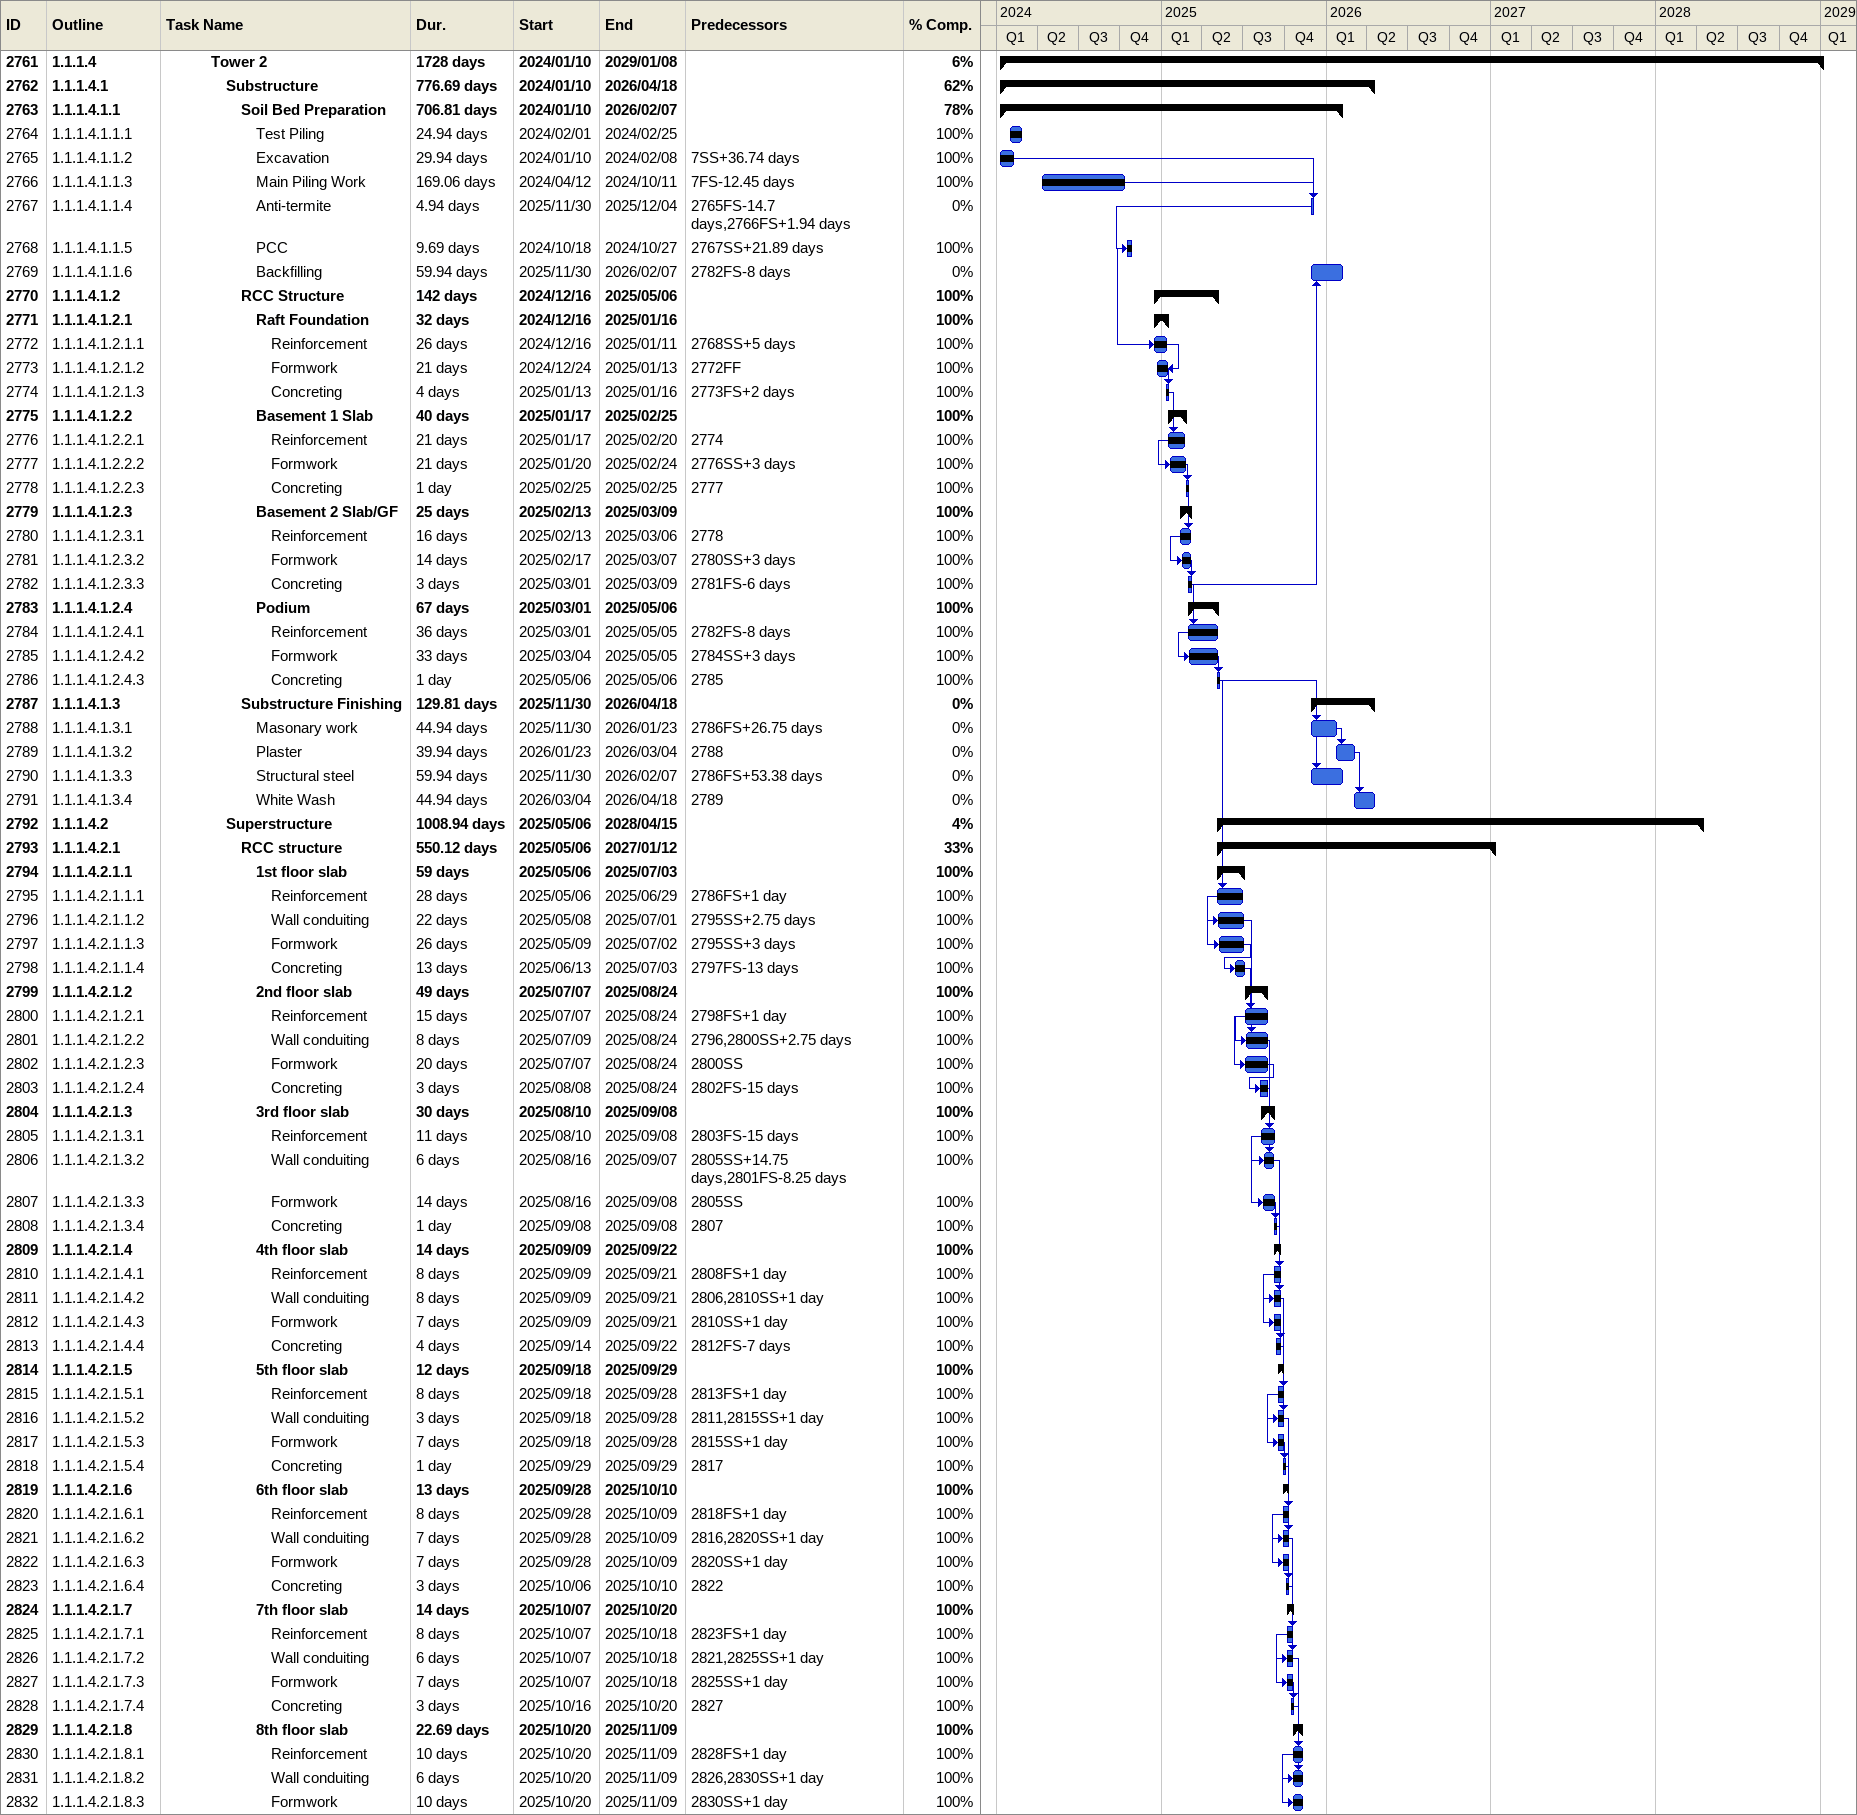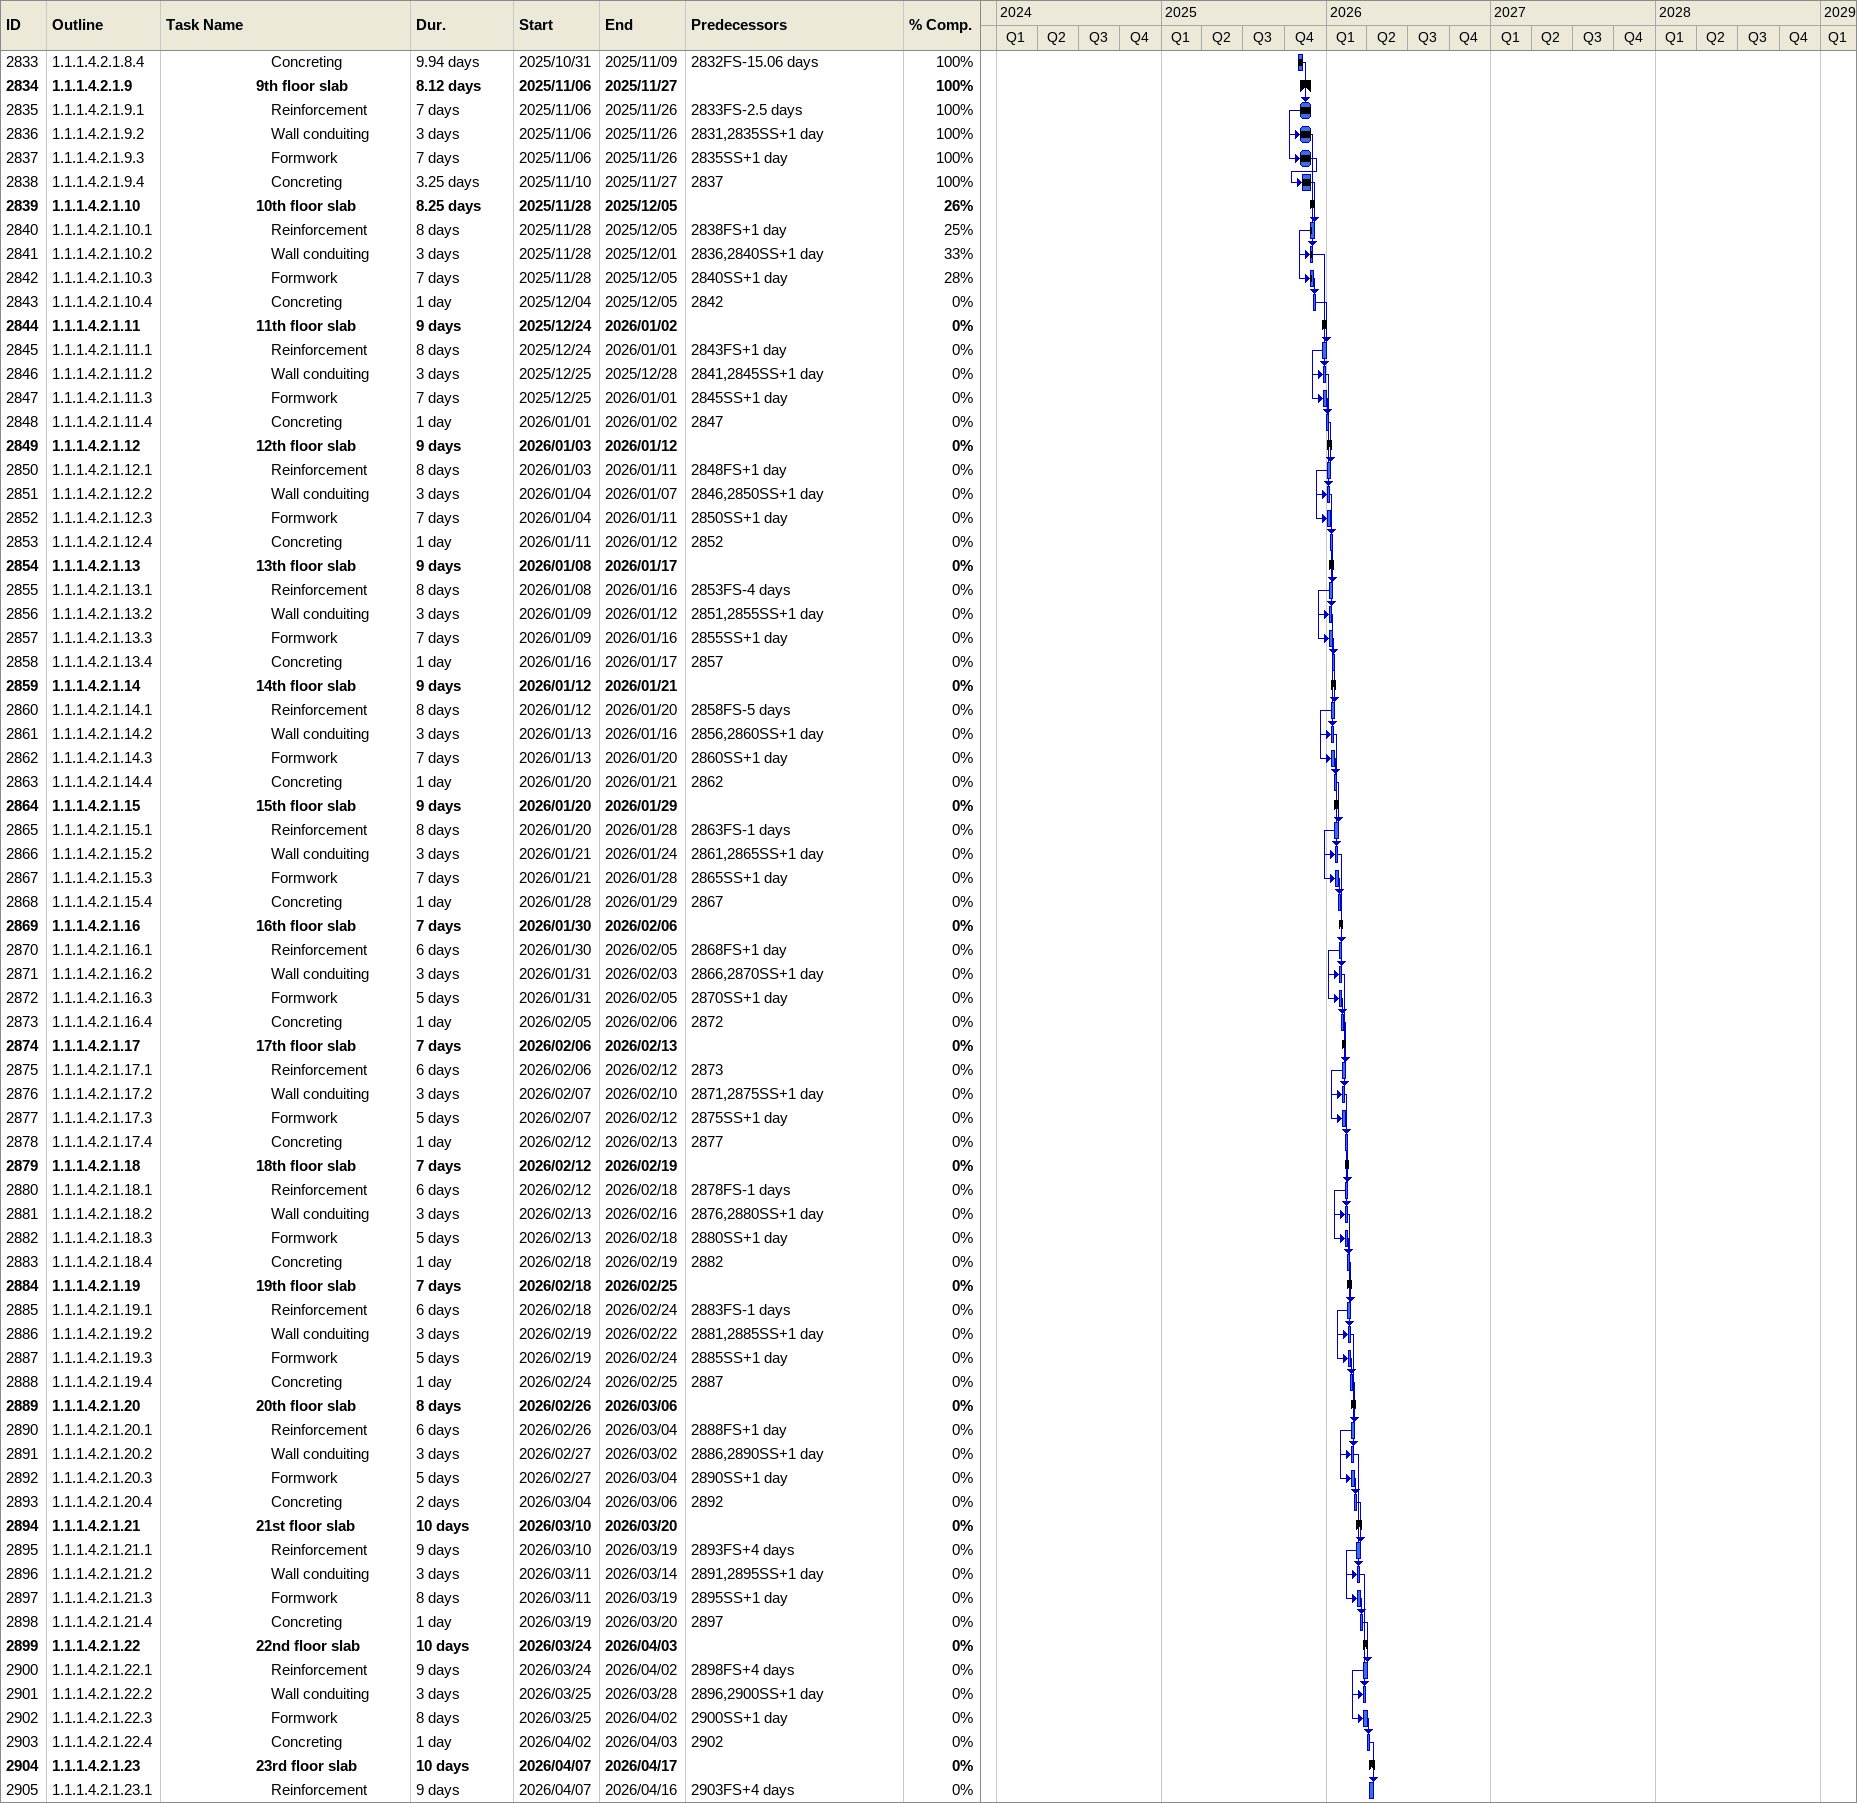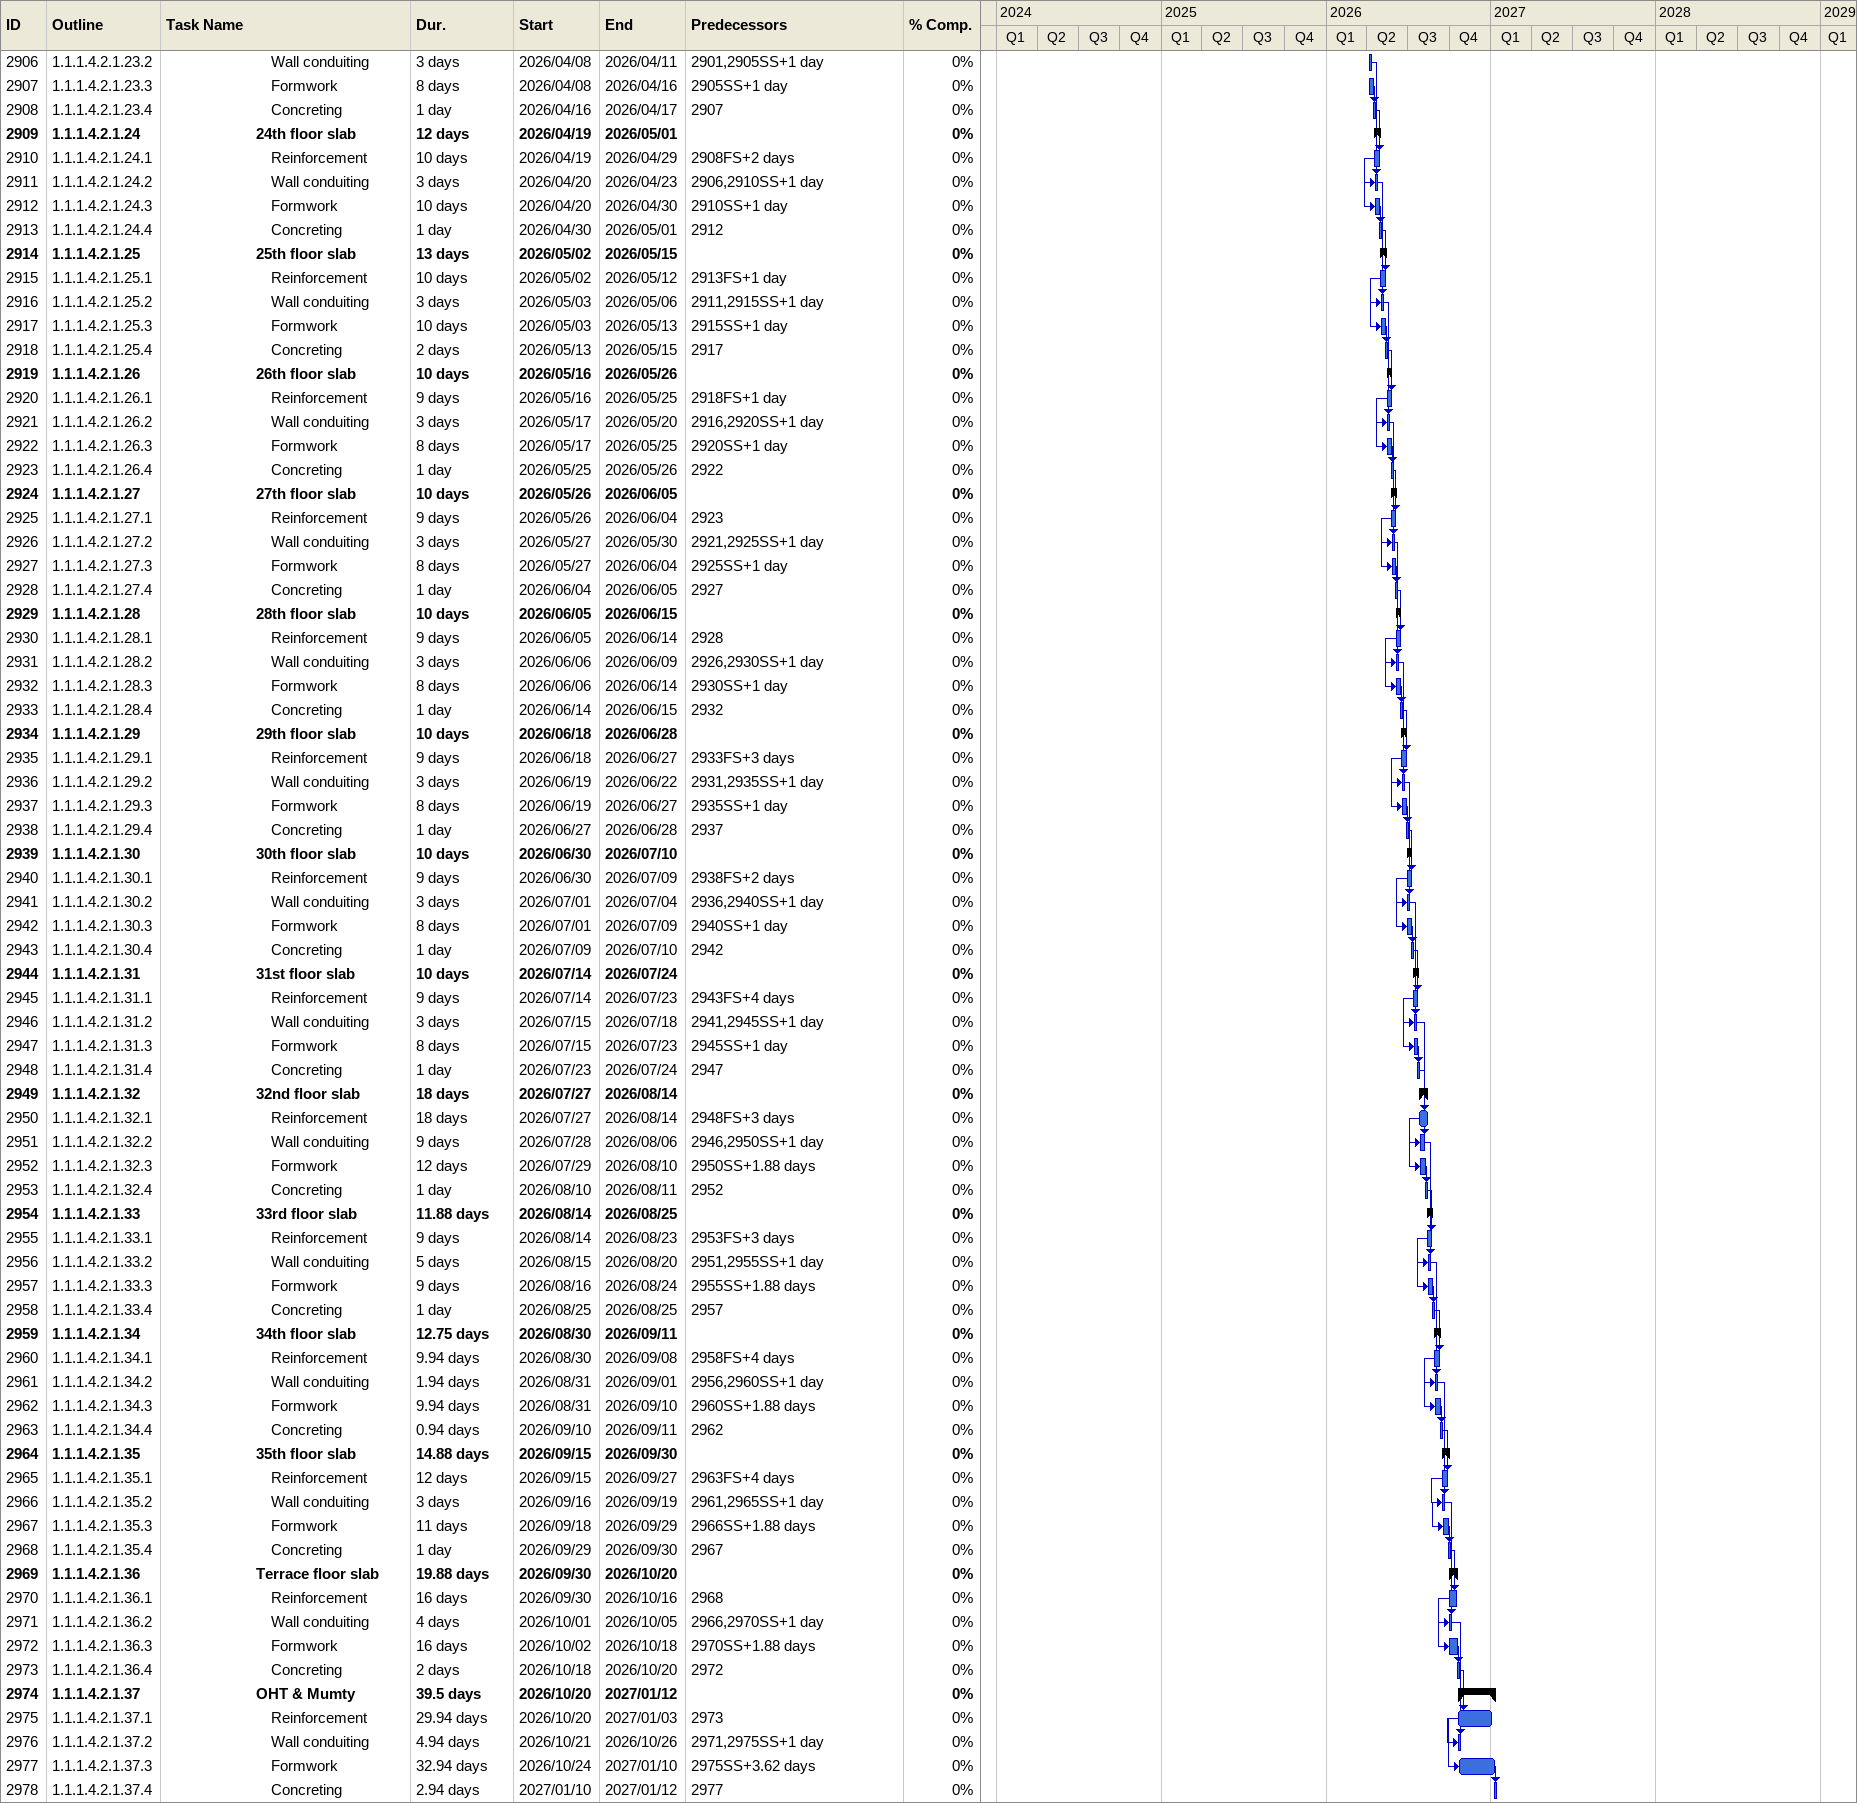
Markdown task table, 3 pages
| ID | WBS | Task | Duration | Start | Finish | Predecessors | % complete |
|---|---|---|---|---|---|---|---|
| 2761 | 1.1.1.4 | **Tower 2** | 1728d | 2024-01-10 | 2029-01-08 |  | 6 |
| 2762 | 1.1.1.4.1 | **Substructure** | 776.69d | 2024-01-10 | 2026-04-18 |  | 62 |
| 2763 | 1.1.1.4.1.1 | **Soil Bed Preparation** | 706.81d | 2024-01-10 | 2026-02-07 |  | 78 |
| 2764 | 1.1.1.4.1.1.1 | Test Piling | 24.94d | 2024-02-01 | 2024-02-25 |  | 100 |
| 2765 | 1.1.1.4.1.1.2 | Excavation | 29.94d | 2024-01-10 | 2024-02-08 | 7SS+36.74d | 100 |
| 2766 | 1.1.1.4.1.1.3 | Main Piling Work | 169.06d | 2024-04-12 | 2024-10-11 | 7FS-12.45d | 100 |
| 2767 | 1.1.1.4.1.1.4 | Anti-termite | 4.94d | 2025-11-30 | 2025-12-04 | 2765FS-14.7d, 2766FS+1.94d | 0 |
| 2768 | 1.1.1.4.1.1.5 | PCC | 9.69d | 2024-10-18 | 2024-10-27 | 2767SS+21.89d | 100 |
| 2769 | 1.1.1.4.1.1.6 | Backfilling | 59.94d | 2025-11-30 | 2026-02-07 | 2782FS-8d | 0 |
| 2770 | 1.1.1.4.1.2 | **RCC Structure** | 142d | 2024-12-16 | 2025-05-06 |  | 100 |
| 2771 | 1.1.1.4.1.2.1 | **Raft Foundation** | 32d | 2024-12-16 | 2025-01-16 |  | 100 |
| 2772 | 1.1.1.4.1.2.1.1 | Reinforcement | 26d | 2024-12-16 | 2025-01-11 | 2768SS+5d | 100 |
| 2773 | 1.1.1.4.1.2.1.2 | Formwork | 21d | 2024-12-24 | 2025-01-13 | 2772FF | 100 |
| 2774 | 1.1.1.4.1.2.1.3 | Concreting | 4d | 2025-01-13 | 2025-01-16 | 2773FS+2d | 100 |
| 2775 | 1.1.1.4.1.2.2 | **Basement 1 Slab** | 40d | 2025-01-17 | 2025-02-25 |  | 100 |
| 2776 | 1.1.1.4.1.2.2.1 | Reinforcement | 21d | 2025-01-17 | 2025-02-20 | 2774 | 100 |
| 2777 | 1.1.1.4.1.2.2.2 | Formwork | 21d | 2025-01-20 | 2025-02-24 | 2776SS+3d | 100 |
| 2778 | 1.1.1.4.1.2.2.3 | Concreting | 1d | 2025-02-25 | 2025-02-25 | 2777 | 100 |
| 2779 | 1.1.1.4.1.2.3 | **Basement 2 Slab/GF** | 25d | 2025-02-13 | 2025-03-09 |  | 100 |
| 2780 | 1.1.1.4.1.2.3.1 | Reinforcement | 16d | 2025-02-13 | 2025-03-06 | 2778 | 100 |
| 2781 | 1.1.1.4.1.2.3.2 | Formwork | 14d | 2025-02-17 | 2025-03-07 | 2780SS+3d | 100 |
| 2782 | 1.1.1.4.1.2.3.3 | Concreting | 3d | 2025-03-01 | 2025-03-09 | 2781FS-6d | 100 |
| 2783 | 1.1.1.4.1.2.4 | **Podium** | 67d | 2025-03-01 | 2025-05-06 |  | 100 |
| 2784 | 1.1.1.4.1.2.4.1 | Reinforcement | 36d | 2025-03-01 | 2025-05-05 | 2782FS-8d | 100 |
| 2785 | 1.1.1.4.1.2.4.2 | Formwork | 33d | 2025-03-04 | 2025-05-05 | 2784SS+3d | 100 |
| 2786 | 1.1.1.4.1.2.4.3 | Concreting | 1d | 2025-05-06 | 2025-05-06 | 2785 | 100 |
| 2787 | 1.1.1.4.1.3 | **Substructure Finishing** | 129.81d | 2025-11-30 | 2026-04-18 |  | 0 |
| 2788 | 1.1.1.4.1.3.1 | Masonary work | 44.94d | 2025-11-30 | 2026-01-23 | 2786FS+26.75d | 0 |
| 2789 | 1.1.1.4.1.3.2 | Plaster | 39.94d | 2026-01-23 | 2026-03-04 | 2788 | 0 |
| 2790 | 1.1.1.4.1.3.3 | Structural steel | 59.94d | 2025-11-30 | 2026-02-07 | 2786FS+53.38d | 0 |
| 2791 | 1.1.1.4.1.3.4 | White Wash | 44.94d | 2026-03-04 | 2026-04-18 | 2789 | 0 |
| 2792 | 1.1.1.4.2 | **Superstructure** | 1008.94d | 2025-05-06 | 2028-04-15 |  | 4 |
| 2793 | 1.1.1.4.2.1 | **RCC structure** | 550.12d | 2025-05-06 | 2027-01-12 |  | 33 |
| 2794 | 1.1.1.4.2.1.1 | **1st floor slab** | 59d | 2025-05-06 | 2025-07-03 |  | 100 |
| 2795 | 1.1.1.4.2.1.1.1 | Reinforcement | 28d | 2025-05-06 | 2025-06-29 | 2786FS+1d | 100 |
| 2796 | 1.1.1.4.2.1.1.2 | Wall conduiting | 22d | 2025-05-08 | 2025-07-01 | 2795SS+2.75d | 100 |
| 2797 | 1.1.1.4.2.1.1.3 | Formwork | 26d | 2025-05-09 | 2025-07-02 | 2795SS+3d | 100 |
| 2798 | 1.1.1.4.2.1.1.4 | Concreting | 13d | 2025-06-13 | 2025-07-03 | 2797FS-13d | 100 |
| 2799 | 1.1.1.4.2.1.2 | **2nd floor slab** | 49d | 2025-07-07 | 2025-08-24 |  | 100 |
| 2800 | 1.1.1.4.2.1.2.1 | Reinforcement | 15d | 2025-07-07 | 2025-08-24 | 2798FS+1d | 100 |
| 2801 | 1.1.1.4.2.1.2.2 | Wall conduiting | 8d | 2025-07-09 | 2025-08-24 | 2796, 2800SS+2.75d | 100 |
| 2802 | 1.1.1.4.2.1.2.3 | Formwork | 20d | 2025-07-07 | 2025-08-24 | 2800SS | 100 |
| 2803 | 1.1.1.4.2.1.2.4 | Concreting | 3d | 2025-08-08 | 2025-08-24 | 2802FS-15d | 100 |
| 2804 | 1.1.1.4.2.1.3 | **3rd floor slab** | 30d | 2025-08-10 | 2025-09-08 |  | 100 |
| 2805 | 1.1.1.4.2.1.3.1 | Reinforcement | 11d | 2025-08-10 | 2025-09-08 | 2803FS-15d | 100 |
| 2806 | 1.1.1.4.2.1.3.2 | Wall conduiting | 6d | 2025-08-16 | 2025-09-07 | 2805SS+14.75d, 2801FS-8.25d | 100 |
| 2807 | 1.1.1.4.2.1.3.3 | Formwork | 14d | 2025-08-16 | 2025-09-08 | 2805SS | 100 |
| 2808 | 1.1.1.4.2.1.3.4 | Concreting | 1d | 2025-09-08 | 2025-09-08 | 2807 | 100 |
| 2809 | 1.1.1.4.2.1.4 | **4th floor slab** | 14d | 2025-09-09 | 2025-09-22 |  | 100 |
| 2810 | 1.1.1.4.2.1.4.1 | Reinforcement | 8d | 2025-09-09 | 2025-09-21 | 2808FS+1d | 100 |
| 2811 | 1.1.1.4.2.1.4.2 | Wall conduiting | 8d | 2025-09-09 | 2025-09-21 | 2806, 2810SS+1d | 100 |
| 2812 | 1.1.1.4.2.1.4.3 | Formwork | 7d | 2025-09-09 | 2025-09-21 | 2810SS+1d | 100 |
| 2813 | 1.1.1.4.2.1.4.4 | Concreting | 4d | 2025-09-14 | 2025-09-22 | 2812FS-7d | 100 |
| 2814 | 1.1.1.4.2.1.5 | **5th floor slab** | 12d | 2025-09-18 | 2025-09-29 |  | 100 |
| 2815 | 1.1.1.4.2.1.5.1 | Reinforcement | 8d | 2025-09-18 | 2025-09-28 | 2813FS+1d | 100 |
| 2816 | 1.1.1.4.2.1.5.2 | Wall conduiting | 3d | 2025-09-18 | 2025-09-28 | 2811, 2815SS+1d | 100 |
| 2817 | 1.1.1.4.2.1.5.3 | Formwork | 7d | 2025-09-18 | 2025-09-28 | 2815SS+1d | 100 |
| 2818 | 1.1.1.4.2.1.5.4 | Concreting | 1d | 2025-09-29 | 2025-09-29 | 2817 | 100 |
| 2819 | 1.1.1.4.2.1.6 | **6th floor slab** | 13d | 2025-09-28 | 2025-10-10 |  | 100 |
| 2820 | 1.1.1.4.2.1.6.1 | Reinforcement | 8d | 2025-09-28 | 2025-10-09 | 2818FS+1d | 100 |
| 2821 | 1.1.1.4.2.1.6.2 | Wall conduiting | 7d | 2025-09-28 | 2025-10-09 | 2816, 2820SS+1d | 100 |
| 2822 | 1.1.1.4.2.1.6.3 | Formwork | 7d | 2025-09-28 | 2025-10-09 | 2820SS+1d | 100 |
| 2823 | 1.1.1.4.2.1.6.4 | Concreting | 3d | 2025-10-06 | 2025-10-10 | 2822 | 100 |
| 2824 | 1.1.1.4.2.1.7 | **7th floor slab** | 14d | 2025-10-07 | 2025-10-20 |  | 100 |
| 2825 | 1.1.1.4.2.1.7.1 | Reinforcement | 8d | 2025-10-07 | 2025-10-18 | 2823FS+1d | 100 |
| 2826 | 1.1.1.4.2.1.7.2 | Wall conduiting | 6d | 2025-10-07 | 2025-10-18 | 2821, 2825SS+1d | 100 |
| 2827 | 1.1.1.4.2.1.7.3 | Formwork | 7d | 2025-10-07 | 2025-10-18 | 2825SS+1d | 100 |
| 2828 | 1.1.1.4.2.1.7.4 | Concreting | 3d | 2025-10-16 | 2025-10-20 | 2827 | 100 |
| 2829 | 1.1.1.4.2.1.8 | **8th floor slab** | 22.69d | 2025-10-20 | 2025-11-09 |  | 100 |
| 2830 | 1.1.1.4.2.1.8.1 | Reinforcement | 10d | 2025-10-20 | 2025-11-09 | 2828FS+1d | 100 |
| 2831 | 1.1.1.4.2.1.8.2 | Wall conduiting | 6d | 2025-10-20 | 2025-11-09 | 2826, 2830SS+1d | 100 |
| 2832 | 1.1.1.4.2.1.8.3 | Formwork | 10d | 2025-10-20 | 2025-11-09 | 2830SS+1d | 100 |
| 2833 | 1.1.1.4.2.1.8.4 | Concreting | 9.94d | 2025-10-31 | 2025-11-09 | 2832FS-15.06d | 100 |
| 2834 | 1.1.1.4.2.1.9 | **9th floor slab** | 8.12d | 2025-11-06 | 2025-11-27 |  | 100 |
| 2835 | 1.1.1.4.2.1.9.1 | Reinforcement | 7d | 2025-11-06 | 2025-11-26 | 2833FS-2.5d | 100 |
| 2836 | 1.1.1.4.2.1.9.2 | Wall conduiting | 3d | 2025-11-06 | 2025-11-26 | 2831, 2835SS+1d | 100 |
| 2837 | 1.1.1.4.2.1.9.3 | Formwork | 7d | 2025-11-06 | 2025-11-26 | 2835SS+1d | 100 |
| 2838 | 1.1.1.4.2.1.9.4 | Concreting | 3.25d | 2025-11-10 | 2025-11-27 | 2837 | 100 |
| 2839 | 1.1.1.4.2.1.10 | **10th floor slab** | 8.25d | 2025-11-28 | 2025-12-05 |  | 26 |
| 2840 | 1.1.1.4.2.1.10.1 | Reinforcement | 8d | 2025-11-28 | 2025-12-05 | 2838FS+1d | 25 |
| 2841 | 1.1.1.4.2.1.10.2 | Wall conduiting | 3d | 2025-11-28 | 2025-12-01 | 2836, 2840SS+1d | 33 |
| 2842 | 1.1.1.4.2.1.10.3 | Formwork | 7d | 2025-11-28 | 2025-12-05 | 2840SS+1d | 28 |
| 2843 | 1.1.1.4.2.1.10.4 | Concreting | 1d | 2025-12-04 | 2025-12-05 | 2842 | 0 |
| 2844 | 1.1.1.4.2.1.11 | **11th floor slab** | 9d | 2025-12-24 | 2026-01-02 |  | 0 |
| 2845 | 1.1.1.4.2.1.11.1 | Reinforcement | 8d | 2025-12-24 | 2026-01-01 | 2843FS+1d | 0 |
| 2846 | 1.1.1.4.2.1.11.2 | Wall conduiting | 3d | 2025-12-25 | 2025-12-28 | 2841, 2845SS+1d | 0 |
| 2847 | 1.1.1.4.2.1.11.3 | Formwork | 7d | 2025-12-25 | 2026-01-01 | 2845SS+1d | 0 |
| 2848 | 1.1.1.4.2.1.11.4 | Concreting | 1d | 2026-01-01 | 2026-01-02 | 2847 | 0 |
| 2849 | 1.1.1.4.2.1.12 | **12th floor slab** | 9d | 2026-01-03 | 2026-01-12 |  | 0 |
| 2850 | 1.1.1.4.2.1.12.1 | Reinforcement | 8d | 2026-01-03 | 2026-01-11 | 2848FS+1d | 0 |
| 2851 | 1.1.1.4.2.1.12.2 | Wall conduiting | 3d | 2026-01-04 | 2026-01-07 | 2846, 2850SS+1d | 0 |
| 2852 | 1.1.1.4.2.1.12.3 | Formwork | 7d | 2026-01-04 | 2026-01-11 | 2850SS+1d | 0 |
| 2853 | 1.1.1.4.2.1.12.4 | Concreting | 1d | 2026-01-11 | 2026-01-12 | 2852 | 0 |
| 2854 | 1.1.1.4.2.1.13 | **13th floor slab** | 9d | 2026-01-08 | 2026-01-17 |  | 0 |
| 2855 | 1.1.1.4.2.1.13.1 | Reinforcement | 8d | 2026-01-08 | 2026-01-16 | 2853FS-4d | 0 |
| 2856 | 1.1.1.4.2.1.13.2 | Wall conduiting | 3d | 2026-01-09 | 2026-01-12 | 2851, 2855SS+1d | 0 |
| 2857 | 1.1.1.4.2.1.13.3 | Formwork | 7d | 2026-01-09 | 2026-01-16 | 2855SS+1d | 0 |
| 2858 | 1.1.1.4.2.1.13.4 | Concreting | 1d | 2026-01-16 | 2026-01-17 | 2857 | 0 |
| 2859 | 1.1.1.4.2.1.14 | **14th floor slab** | 9d | 2026-01-12 | 2026-01-21 |  | 0 |
| 2860 | 1.1.1.4.2.1.14.1 | Reinforcement | 8d | 2026-01-12 | 2026-01-20 | 2858FS-5d | 0 |
| 2861 | 1.1.1.4.2.1.14.2 | Wall conduiting | 3d | 2026-01-13 | 2026-01-16 | 2856, 2860SS+1d | 0 |
| 2862 | 1.1.1.4.2.1.14.3 | Formwork | 7d | 2026-01-13 | 2026-01-20 | 2860SS+1d | 0 |
| 2863 | 1.1.1.4.2.1.14.4 | Concreting | 1d | 2026-01-20 | 2026-01-21 | 2862 | 0 |
| 2864 | 1.1.1.4.2.1.15 | **15th floor slab** | 9d | 2026-01-20 | 2026-01-29 |  | 0 |
| 2865 | 1.1.1.4.2.1.15.1 | Reinforcement | 8d | 2026-01-20 | 2026-01-28 | 2863FS-1d | 0 |
| 2866 | 1.1.1.4.2.1.15.2 | Wall conduiting | 3d | 2026-01-21 | 2026-01-24 | 2861, 2865SS+1d | 0 |
| 2867 | 1.1.1.4.2.1.15.3 | Formwork | 7d | 2026-01-21 | 2026-01-28 | 2865SS+1d | 0 |
| 2868 | 1.1.1.4.2.1.15.4 | Concreting | 1d | 2026-01-28 | 2026-01-29 | 2867 | 0 |
| 2869 | 1.1.1.4.2.1.16 | **16th floor slab** | 7d | 2026-01-30 | 2026-02-06 |  | 0 |
| 2870 | 1.1.1.4.2.1.16.1 | Reinforcement | 6d | 2026-01-30 | 2026-02-05 | 2868FS+1d | 0 |
| 2871 | 1.1.1.4.2.1.16.2 | Wall conduiting | 3d | 2026-01-31 | 2026-02-03 | 2866, 2870SS+1d | 0 |
| 2872 | 1.1.1.4.2.1.16.3 | Formwork | 5d | 2026-01-31 | 2026-02-05 | 2870SS+1d | 0 |
| 2873 | 1.1.1.4.2.1.16.4 | Concreting | 1d | 2026-02-05 | 2026-02-06 | 2872 | 0 |
| 2874 | 1.1.1.4.2.1.17 | **17th floor slab** | 7d | 2026-02-06 | 2026-02-13 |  | 0 |
| 2875 | 1.1.1.4.2.1.17.1 | Reinforcement | 6d | 2026-02-06 | 2026-02-12 | 2873 | 0 |
| 2876 | 1.1.1.4.2.1.17.2 | Wall conduiting | 3d | 2026-02-07 | 2026-02-10 | 2871, 2875SS+1d | 0 |
| 2877 | 1.1.1.4.2.1.17.3 | Formwork | 5d | 2026-02-07 | 2026-02-12 | 2875SS+1d | 0 |
| 2878 | 1.1.1.4.2.1.17.4 | Concreting | 1d | 2026-02-12 | 2026-02-13 | 2877 | 0 |
| 2879 | 1.1.1.4.2.1.18 | **18th floor slab** | 7d | 2026-02-12 | 2026-02-19 |  | 0 |
| 2880 | 1.1.1.4.2.1.18.1 | Reinforcement | 6d | 2026-02-12 | 2026-02-18 | 2878FS-1d | 0 |
| 2881 | 1.1.1.4.2.1.18.2 | Wall conduiting | 3d | 2026-02-13 | 2026-02-16 | 2876, 2880SS+1d | 0 |
| 2882 | 1.1.1.4.2.1.18.3 | Formwork | 5d | 2026-02-13 | 2026-02-18 | 2880SS+1d | 0 |
| 2883 | 1.1.1.4.2.1.18.4 | Concreting | 1d | 2026-02-18 | 2026-02-19 | 2882 | 0 |
| 2884 | 1.1.1.4.2.1.19 | **19th floor slab** | 7d | 2026-02-18 | 2026-02-25 |  | 0 |
| 2885 | 1.1.1.4.2.1.19.1 | Reinforcement | 6d | 2026-02-18 | 2026-02-24 | 2883FS-1d | 0 |
| 2886 | 1.1.1.4.2.1.19.2 | Wall conduiting | 3d | 2026-02-19 | 2026-02-22 | 2881, 2885SS+1d | 0 |
| 2887 | 1.1.1.4.2.1.19.3 | Formwork | 5d | 2026-02-19 | 2026-02-24 | 2885SS+1d | 0 |
| 2888 | 1.1.1.4.2.1.19.4 | Concreting | 1d | 2026-02-24 | 2026-02-25 | 2887 | 0 |
| 2889 | 1.1.1.4.2.1.20 | **20th floor slab** | 8d | 2026-02-26 | 2026-03-06 |  | 0 |
| 2890 | 1.1.1.4.2.1.20.1 | Reinforcement | 6d | 2026-02-26 | 2026-03-04 | 2888FS+1d | 0 |
| 2891 | 1.1.1.4.2.1.20.2 | Wall conduiting | 3d | 2026-02-27 | 2026-03-02 | 2886, 2890SS+1d | 0 |
| 2892 | 1.1.1.4.2.1.20.3 | Formwork | 5d | 2026-02-27 | 2026-03-04 | 2890SS+1d | 0 |
| 2893 | 1.1.1.4.2.1.20.4 | Concreting | 2d | 2026-03-04 | 2026-03-06 | 2892 | 0 |
| 2894 | 1.1.1.4.2.1.21 | **21st floor slab** | 10d | 2026-03-10 | 2026-03-20 |  | 0 |
| 2895 | 1.1.1.4.2.1.21.1 | Reinforcement | 9d | 2026-03-10 | 2026-03-19 | 2893FS+4d | 0 |
| 2896 | 1.1.1.4.2.1.21.2 | Wall conduiting | 3d | 2026-03-11 | 2026-03-14 | 2891, 2895SS+1d | 0 |
| 2897 | 1.1.1.4.2.1.21.3 | Formwork | 8d | 2026-03-11 | 2026-03-19 | 2895SS+1d | 0 |
| 2898 | 1.1.1.4.2.1.21.4 | Concreting | 1d | 2026-03-19 | 2026-03-20 | 2897 | 0 |
| 2899 | 1.1.1.4.2.1.22 | **22nd floor slab** | 10d | 2026-03-24 | 2026-04-03 |  | 0 |
| 2900 | 1.1.1.4.2.1.22.1 | Reinforcement | 9d | 2026-03-24 | 2026-04-02 | 2898FS+4d | 0 |
| 2901 | 1.1.1.4.2.1.22.2 | Wall conduiting | 3d | 2026-03-25 | 2026-03-28 | 2896, 2900SS+1d | 0 |
| 2902 | 1.1.1.4.2.1.22.3 | Formwork | 8d | 2026-03-25 | 2026-04-02 | 2900SS+1d | 0 |
| 2903 | 1.1.1.4.2.1.22.4 | Concreting | 1d | 2026-04-02 | 2026-04-03 | 2902 | 0 |
| 2904 | 1.1.1.4.2.1.23 | **23rd floor slab** | 10d | 2026-04-07 | 2026-04-17 |  | 0 |
| 2905 | 1.1.1.4.2.1.23.1 | Reinforcement | 9d | 2026-04-07 | 2026-04-16 | 2903FS+4d | 0 |
| 2906 | 1.1.1.4.2.1.23.2 | Wall conduiting | 3d | 2026-04-08 | 2026-04-11 | 2901, 2905SS+1d | 0 |
| 2907 | 1.1.1.4.2.1.23.3 | Formwork | 8d | 2026-04-08 | 2026-04-16 | 2905SS+1d | 0 |
| 2908 | 1.1.1.4.2.1.23.4 | Concreting | 1d | 2026-04-16 | 2026-04-17 | 2907 | 0 |
| 2909 | 1.1.1.4.2.1.24 | **24th floor slab** | 12d | 2026-04-19 | 2026-05-01 |  | 0 |
| 2910 | 1.1.1.4.2.1.24.1 | Reinforcement | 10d | 2026-04-19 | 2026-04-29 | 2908FS+2d | 0 |
| 2911 | 1.1.1.4.2.1.24.2 | Wall conduiting | 3d | 2026-04-20 | 2026-04-23 | 2906, 2910SS+1d | 0 |
| 2912 | 1.1.1.4.2.1.24.3 | Formwork | 10d | 2026-04-20 | 2026-04-30 | 2910SS+1d | 0 |
| 2913 | 1.1.1.4.2.1.24.4 | Concreting | 1d | 2026-04-30 | 2026-05-01 | 2912 | 0 |
| 2914 | 1.1.1.4.2.1.25 | **25th floor slab** | 13d | 2026-05-02 | 2026-05-15 |  | 0 |
| 2915 | 1.1.1.4.2.1.25.1 | Reinforcement | 10d | 2026-05-02 | 2026-05-12 | 2913FS+1d | 0 |
| 2916 | 1.1.1.4.2.1.25.2 | Wall conduiting | 3d | 2026-05-03 | 2026-05-06 | 2911, 2915SS+1d | 0 |
| 2917 | 1.1.1.4.2.1.25.3 | Formwork | 10d | 2026-05-03 | 2026-05-13 | 2915SS+1d | 0 |
| 2918 | 1.1.1.4.2.1.25.4 | Concreting | 2d | 2026-05-13 | 2026-05-15 | 2917 | 0 |
| 2919 | 1.1.1.4.2.1.26 | **26th floor slab** | 10d | 2026-05-16 | 2026-05-26 |  | 0 |
| 2920 | 1.1.1.4.2.1.26.1 | Reinforcement | 9d | 2026-05-16 | 2026-05-25 | 2918FS+1d | 0 |
| 2921 | 1.1.1.4.2.1.26.2 | Wall conduiting | 3d | 2026-05-17 | 2026-05-20 | 2916, 2920SS+1d | 0 |
| 2922 | 1.1.1.4.2.1.26.3 | Formwork | 8d | 2026-05-17 | 2026-05-25 | 2920SS+1d | 0 |
| 2923 | 1.1.1.4.2.1.26.4 | Concreting | 1d | 2026-05-25 | 2026-05-26 | 2922 | 0 |
| 2924 | 1.1.1.4.2.1.27 | **27th floor slab** | 10d | 2026-05-26 | 2026-06-05 |  | 0 |
| 2925 | 1.1.1.4.2.1.27.1 | Reinforcement | 9d | 2026-05-26 | 2026-06-04 | 2923 | 0 |
| 2926 | 1.1.1.4.2.1.27.2 | Wall conduiting | 3d | 2026-05-27 | 2026-05-30 | 2921, 2925SS+1d | 0 |
| 2927 | 1.1.1.4.2.1.27.3 | Formwork | 8d | 2026-05-27 | 2026-06-04 | 2925SS+1d | 0 |
| 2928 | 1.1.1.4.2.1.27.4 | Concreting | 1d | 2026-06-04 | 2026-06-05 | 2927 | 0 |
| 2929 | 1.1.1.4.2.1.28 | **28th floor slab** | 10d | 2026-06-05 | 2026-06-15 |  | 0 |
| 2930 | 1.1.1.4.2.1.28.1 | Reinforcement | 9d | 2026-06-05 | 2026-06-14 | 2928 | 0 |
| 2931 | 1.1.1.4.2.1.28.2 | Wall conduiting | 3d | 2026-06-06 | 2026-06-09 | 2926, 2930SS+1d | 0 |
| 2932 | 1.1.1.4.2.1.28.3 | Formwork | 8d | 2026-06-06 | 2026-06-14 | 2930SS+1d | 0 |
| 2933 | 1.1.1.4.2.1.28.4 | Concreting | 1d | 2026-06-14 | 2026-06-15 | 2932 | 0 |
| 2934 | 1.1.1.4.2.1.29 | **29th floor slab** | 10d | 2026-06-18 | 2026-06-28 |  | 0 |
| 2935 | 1.1.1.4.2.1.29.1 | Reinforcement | 9d | 2026-06-18 | 2026-06-27 | 2933FS+3d | 0 |
| 2936 | 1.1.1.4.2.1.29.2 | Wall conduiting | 3d | 2026-06-19 | 2026-06-22 | 2931, 2935SS+1d | 0 |
| 2937 | 1.1.1.4.2.1.29.3 | Formwork | 8d | 2026-06-19 | 2026-06-27 | 2935SS+1d | 0 |
| 2938 | 1.1.1.4.2.1.29.4 | Concreting | 1d | 2026-06-27 | 2026-06-28 | 2937 | 0 |
| 2939 | 1.1.1.4.2.1.30 | **30th floor slab** | 10d | 2026-06-30 | 2026-07-10 |  | 0 |
| 2940 | 1.1.1.4.2.1.30.1 | Reinforcement | 9d | 2026-06-30 | 2026-07-09 | 2938FS+2d | 0 |
| 2941 | 1.1.1.4.2.1.30.2 | Wall conduiting | 3d | 2026-07-01 | 2026-07-04 | 2936, 2940SS+1d | 0 |
| 2942 | 1.1.1.4.2.1.30.3 | Formwork | 8d | 2026-07-01 | 2026-07-09 | 2940SS+1d | 0 |
| 2943 | 1.1.1.4.2.1.30.4 | Concreting | 1d | 2026-07-09 | 2026-07-10 | 2942 | 0 |
| 2944 | 1.1.1.4.2.1.31 | **31st floor slab** | 10d | 2026-07-14 | 2026-07-24 |  | 0 |
| 2945 | 1.1.1.4.2.1.31.1 | Reinforcement | 9d | 2026-07-14 | 2026-07-23 | 2943FS+4d | 0 |
| 2946 | 1.1.1.4.2.1.31.2 | Wall conduiting | 3d | 2026-07-15 | 2026-07-18 | 2941, 2945SS+1d | 0 |
| 2947 | 1.1.1.4.2.1.31.3 | Formwork | 8d | 2026-07-15 | 2026-07-23 | 2945SS+1d | 0 |
| 2948 | 1.1.1.4.2.1.31.4 | Concreting | 1d | 2026-07-23 | 2026-07-24 | 2947 | 0 |
| 2949 | 1.1.1.4.2.1.32 | **32nd floor slab** | 18d | 2026-07-27 | 2026-08-14 |  | 0 |
| 2950 | 1.1.1.4.2.1.32.1 | Reinforcement | 18d | 2026-07-27 | 2026-08-14 | 2948FS+3d | 0 |
| 2951 | 1.1.1.4.2.1.32.2 | Wall conduiting | 9d | 2026-07-28 | 2026-08-06 | 2946, 2950SS+1d | 0 |
| 2952 | 1.1.1.4.2.1.32.3 | Formwork | 12d | 2026-07-29 | 2026-08-10 | 2950SS+1.88d | 0 |
| 2953 | 1.1.1.4.2.1.32.4 | Concreting | 1d | 2026-08-10 | 2026-08-11 | 2952 | 0 |
| 2954 | 1.1.1.4.2.1.33 | **33rd floor slab** | 11.88d | 2026-08-14 | 2026-08-25 |  | 0 |
| 2955 | 1.1.1.4.2.1.33.1 | Reinforcement | 9d | 2026-08-14 | 2026-08-23 | 2953FS+3d | 0 |
| 2956 | 1.1.1.4.2.1.33.2 | Wall conduiting | 5d | 2026-08-15 | 2026-08-20 | 2951, 2955SS+1d | 0 |
| 2957 | 1.1.1.4.2.1.33.3 | Formwork | 9d | 2026-08-16 | 2026-08-24 | 2955SS+1.88d | 0 |
| 2958 | 1.1.1.4.2.1.33.4 | Concreting | 1d | 2026-08-25 | 2026-08-25 | 2957 | 0 |
| 2959 | 1.1.1.4.2.1.34 | **34th floor slab** | 12.75d | 2026-08-30 | 2026-09-11 |  | 0 |
| 2960 | 1.1.1.4.2.1.34.1 | Reinforcement | 9.94d | 2026-08-30 | 2026-09-08 | 2958FS+4d | 0 |
| 2961 | 1.1.1.4.2.1.34.2 | Wall conduiting | 1.94d | 2026-08-31 | 2026-09-01 | 2956, 2960SS+1d | 0 |
| 2962 | 1.1.1.4.2.1.34.3 | Formwork | 9.94d | 2026-08-31 | 2026-09-10 | 2960SS+1.88d | 0 |
| 2963 | 1.1.1.4.2.1.34.4 | Concreting | 0.94d | 2026-09-10 | 2026-09-11 | 2962 | 0 |
| 2964 | 1.1.1.4.2.1.35 | **35th floor slab** | 14.88d | 2026-09-15 | 2026-09-30 |  | 0 |
| 2965 | 1.1.1.4.2.1.35.1 | Reinforcement | 12d | 2026-09-15 | 2026-09-27 | 2963FS+4d | 0 |
| 2966 | 1.1.1.4.2.1.35.2 | Wall conduiting | 3d | 2026-09-16 | 2026-09-19 | 2961, 2965SS+1d | 0 |
| 2967 | 1.1.1.4.2.1.35.3 | Formwork | 11d | 2026-09-18 | 2026-09-29 | 2966SS+1.88d | 0 |
| 2968 | 1.1.1.4.2.1.35.4 | Concreting | 1d | 2026-09-29 | 2026-09-30 | 2967 | 0 |
| 2969 | 1.1.1.4.2.1.36 | **Terrace floor slab** | 19.88d | 2026-09-30 | 2026-10-20 |  | 0 |
| 2970 | 1.1.1.4.2.1.36.1 | Reinforcement | 16d | 2026-09-30 | 2026-10-16 | 2968 | 0 |
| 2971 | 1.1.1.4.2.1.36.2 | Wall conduiting | 4d | 2026-10-01 | 2026-10-05 | 2966, 2970SS+1d | 0 |
| 2972 | 1.1.1.4.2.1.36.3 | Formwork | 16d | 2026-10-02 | 2026-10-18 | 2970SS+1.88d | 0 |
| 2973 | 1.1.1.4.2.1.36.4 | Concreting | 2d | 2026-10-18 | 2026-10-20 | 2972 | 0 |
| 2974 | 1.1.1.4.2.1.37 | **OHT & Mumty** | 39.5d | 2026-10-20 | 2027-01-12 |  | 0 |
| 2975 | 1.1.1.4.2.1.37.1 | Reinforcement | 29.94d | 2026-10-20 | 2027-01-03 | 2973 | 0 |
| 2976 | 1.1.1.4.2.1.37.2 | Wall conduiting | 4.94d | 2026-10-21 | 2026-10-26 | 2971, 2975SS+1d | 0 |
| 2977 | 1.1.1.4.2.1.37.3 | Formwork | 32.94d | 2026-10-24 | 2027-01-10 | 2975SS+3.62d | 0 |
| 2978 | 1.1.1.4.2.1.37.4 | Concreting | 2.94d | 2027-01-10 | 2027-01-12 | 2977 | 0 |
